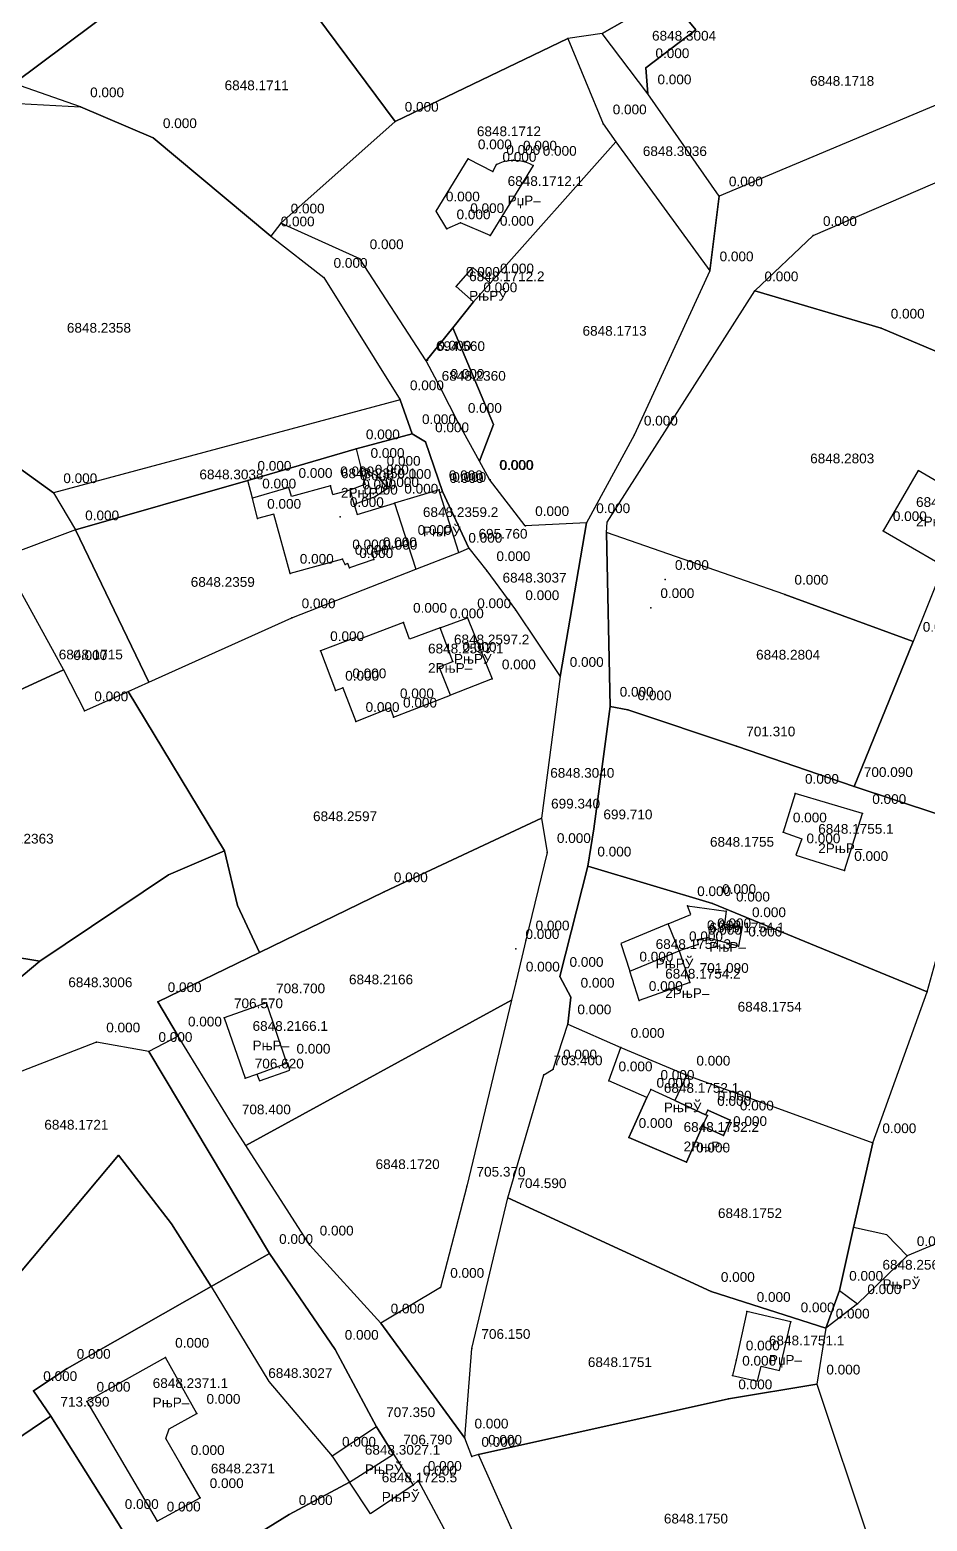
# Model space of a CAD drawing. Header units: metres. Extents: x 8504925 to 8509157, y 4588840 to 4591954.
# Drawn here: x 8505911.2 to 8506003.6, y 4590909 to 4591062.6 of the extents above; entities that cross this region are included whole.
import ezdxf

# ---------------------------------------------------------------- set-up
doc = ezdxf.new("R2010")
doc.units = ezdxf.units.M
for name, color, linetype in [('cad13', 30, 'Continuous'), ('cad140', 7, 'Continuous'), ('cad141', 7, 'Continuous'), ('cad144', 7, 'Continuous'), ('cad146', 7, 'Continuous'), ('cad22', 7, 'Continuous'), ('cad_cont_1', 30, 'Continuous'), ('cad_cont_2', 7, 'Continuous'), ('points', 1, 'Continuous'), ('texts', 7, 'Continuous')]:
    doc.layers.add(name, color=color, linetype=linetype)
doc.styles.get("Standard").update_dxf_attribs({"font": 'arial.ttf'})

msp = doc.modelspace()

# ---------------------------------------------------------------- linework, layer by layer
at = {"layer": 'cad13'}
for points in [[(8505953.03, 4591043.91), (8505956.33, 4591049.28), (8505958.86, 4591047.99), (8505959.26, 4591048.71), (8505959.61, 4591048.88), (8505959.98, 4591049), (8505960.36, 4591049.09), (8505960.75, 4591049.14), (8505961.14, 4591049.15), (8505961.53, 4591049.12), (8505961.92, 4591049.06), (8505962.3, 4591048.95), (8505962.66, 4591048.8), (8505963.01, 4591048.61), (8505958.6, 4591041.4), (8505955.54, 4591042.71), (8505954.13, 4591042.07), (8505953.03, 4591043.91)], [(8505956.89, 4591034.55), (8505955.1, 4591036.15), (8505956.81, 4591038.09), (8505958.61, 4591036.5)], [(8505944.79, 4591019.41), (8505945.27, 4591017.49), (8505946.93, 4591016.68), (8505948.03, 4591015.33), (8505946.76, 4591014.49), (8505944.58, 4591013.7), (8505944.905, 4591012.65), (8505948.75, 4591013.81)], [(8505950.12, 4591009.56), (8505946.43, 4591008.74), (8505946.54, 4591008.3), (8505946.6, 4591008.03), (8505944.11, 4591007.17), (8505943.94, 4591007.62), (8505943.65, 4591007.51), (8505943.39, 4591008.07), (8505937.98, 4591006.59), (8505936.3, 4591012.7), (8505934.62, 4591012.25), (8505934.11, 4591014.34), (8505933.62, 4591016.17)], [(8506007.48, 4591006.11), (8506010.85, 4591012.43), (8506002.67, 4591017.17), (8505999.08, 4591010.98), (8506007.48, 4591006.11)], [(8505955.35, 4591008.75), (8505953.41, 4591014.9), (8505953.34, 4591015.2), (8505948.75, 4591013.81)], [(8505948.75, 4591013.81), (8505950.12, 4591009.56)], [(8505950.12, 4591009.56), (8505950.93, 4591007.02)], [(8505953.44, 4591000.97), (8505950.28, 4590999.81), (8505949.65, 4591001.54), (8505945.05, 4590999.79), (8505944.94, 4591000.07), (8505941.11, 4590998.62), (8505942.66, 4590994.54), (8505943.4, 4590994.79), (8505944.76, 4590991.32), (8505948.3, 4590992.73), (8505948.62, 4590991.77), (8505954.5, 4590994.05)], [(8505954.5, 4590994.05), (8505953.33, 4590996.95), (8505954.75, 4590997.51), (8505953.44, 4591000.97)], [(8505953.44, 4591000.97), (8505956.26, 4591002.01), (8505958.8, 4590995.71), (8505954.5, 4590994.05)], [(8505995.1, 4590975.97), (8505996.96, 4590981.84), (8505990.03, 4590983.92), (8505988.78, 4590979.94), (8505990.7, 4590979.23), (8505990.08, 4590977.56), (8505995.1, 4590975.97)], [(8505976.94, 4590970.48), (8505979.28, 4590971.44), (8505978.92, 4590972.35), (8505982.92, 4590971.79), (8505982.72, 4590970.44), (8505984.57, 4590970.18), (8505984.19, 4590968.19), (8505980.98, 4590969.05), (8505979.93, 4590968.84), (8505980.03, 4590968.37), (8505978.08, 4590967.71)], [(8505976.94, 4590970.48), (8505972.05, 4590968.48), (8505972.97, 4590965.61)], [(8505978.08, 4590967.71), (8505976.94, 4590970.48)], [(8505978.08, 4590967.71), (8505979.18, 4590964.44), (8505973.94, 4590962.58), (8505972.97, 4590965.61)], [(8505972.97, 4590965.61), (8505978.08, 4590967.71)], [(8505933.34, 4590954.59), (8505934.564, 4590955.018), (8505934.817, 4590954.312), (8505937.943, 4590955.402), (8505937.735, 4590956.154), (8505937.64, 4590956.12), (8505935.54, 4590962.34), (8505931.2, 4590960.8), (8505933.34, 4590954.59)], [(8505974.73, 4590952.61), (8505970.82, 4590954.3), (8505972.06, 4590957.75)], [(8505978.84, 4590954.89), (8505977.63, 4590952.28)], [(8505977.63, 4590952.28), (8505975.14, 4590953.43), (8505974.73, 4590952.61)], [(8505977.63, 4590952.28), (8505980.79, 4590950.83), (8505981.03, 4590951.29), (8505983.32, 4590950.27), (8505982.62, 4590948.67), (8505980.47, 4590949.63), (8505978.81, 4590945.94), (8505972.89, 4590948.47), (8505974.73, 4590952.61)], [(8506001.55, 4590936.3), (8505999.45, 4590938.45), (8505996.03, 4590939.22)], [(8505994.58, 4590932.73), (8505996.45, 4590931.35)], [(8505988.39, 4590924.49), (8505989.58, 4590929.48), (8505985.05, 4590930.55), (8505983.93, 4590925.55), (8505983.56, 4590923.98), (8505986.13, 4590923.38), (8505986.5, 4590924.94), (8505988.39, 4590924.49)], [(8505924.27, 4590908.96), (8505928.7, 4590911.37), (8505926.74, 4590914.78), (8505925.19, 4590917.47), (8505925.53, 4590918.46), (8505928.37, 4590920.05), (8505925.14, 4590925.83), (8505917.04, 4590921.3), (8505924.27, 4590908.96)], [(8505946.88, 4590918.68), (8505942.33, 4590915.64)], [(8505950.66, 4590912.66), (8505946.27, 4590909.73), (8505944.1, 4590912.97)]]:
    msp.add_lwpolyline(points, dxfattribs=at)
at = {"layer": 'cad140'}
for points in [[(8505974.83, 4591055.97), (8505974.62, 4591058.67), (8505979.78, 4591062.58), (8505978.79, 4591063.77), (8505977.65, 4591065.13)], [(8506013.49, 4591058.58), (8505982.19, 4591045.46)], [(8505982.19, 4591045.46), (8505974.83, 4591055.97)], [(8505901.83, 4591023.36), (8505913.62, 4591014.89)], [(8505944.79, 4591019.41), (8505950.57, 4591020.97)], [(8505950.57, 4591020.97), (8505951.92, 4591020.13), (8505953.69, 4591015.01)], [(8505933.62, 4591016.17), (8505915.87, 4591011.06)], [(8505913.62, 4591014.89), (8505915.87, 4591011.06)], [(8505953.69, 4591015.01), (8505953.41, 4591014.9)], [(8505955.35, 4591008.75), (8505956.39, 4591009.17)], [(8505956.39, 4591009.17), (8505958.24, 4591006.86), (8505961.22, 4591002.84), (8505965.79, 4590995.96)], [(8505988.94, 4591004.43), (8506002.16, 4590999.58)], [(8506002.16, 4590999.58), (8505996.09, 4590984.62)], [(8505965.79, 4590995.96), (8505963.87, 4590981.37)], [(8505963.87, 4590981.37), (8505947.67, 4590973.78)], [(8505934.824, 4590967.534), (8505947.67, 4590973.78)], [(8505924.37, 4590962.46), (8505934.824, 4590967.534)], [(8506003.61, 4590963.47), (8506004.48, 4590966.58)], [(8505998, 4590947.93), (8506003.61, 4590963.47)], [(8505996.03, 4590939.22), (8505998, 4590947.93)], [(8506031.28, 4590923), (8506029.34, 4590922.43), (8506014.1, 4590935.7), (8506006.75, 4590937.9), (8506004.26, 4590937.41), (8506001.55, 4590936.3)], [(8505950.66, 4590912.66), (8505951.17, 4590913.15), (8505957.27, 4590901.77), (8505956.51, 4590901.5), (8505957.04, 4590900.52)]]:
    msp.add_lwpolyline(points, dxfattribs=at)
at = {"layer": 'cad141'}
for points in [[(8505923.416, 4590995.386), (8505938.17, 4591002), (8505950.93, 4591007.02)], [(8505881.45, 4590981.35), (8505914.64, 4590996.66)], [(8505914.64, 4590996.66), (8505916.81, 4590992.42), (8505921.287, 4590994.432)], [(8505921.287, 4590994.432), (8505923.416, 4590995.386)]]:
    msp.add_lwpolyline(points, dxfattribs=at)
at = {"layer": 'cad144'}
for points in [[(8505948.79, 4591053.15), (8505937.76, 4591068.04), (8505932.895, 4591074.539)], [(8505948.79, 4591053.15), (8505966.59, 4591061.69)], [(8505966.59, 4591061.69), (8505970.22, 4591052.88)], [(8505897.29, 4591055.67), (8505916.38, 4591054.64)], [(8505916.38, 4591054.64), (8505923.88, 4591051.46), (8505936.01, 4591041.34)], [(8505937.04, 4591042.67), (8505948.79, 4591053.15)], [(8505970.22, 4591052.88), (8505971.546, 4591051.045)], [(8505971.546, 4591051.045), (8505981.23, 4591037.74)], [(8505985.85, 4591035.68), (8505991.88, 4591041.38), (8506011.98, 4591050.07)], [(8505937.04, 4591042.67), (8505936.01, 4591041.34)], [(8505945.18, 4591038.99), (8505937.04, 4591042.67)], [(8505936.01, 4591041.34), (8505941.46, 4591037.07), (8505949.33, 4591024.46)], [(8505952.01, 4591028.5), (8505945.18, 4591038.99)], [(8505981.23, 4591037.74), (8505973.43, 4591020.82), (8505968.52, 4591011.8)], [(8505954.748, 4591031.895), (8505956.89, 4591034.55)], [(8506012.781, 4591025.984), (8505998.86, 4591031.84), (8505985.85, 4591035.68)], [(8505952.01, 4591028.5), (8505954.748, 4591031.895)], [(8505957.491, 4591018.155), (8505955.3, 4591022.13), (8505953.51, 4591025.64), (8505952.01, 4591028.5)], [(8505949.33, 4591024.46), (8505950.57, 4591020.97)], [(8505962.19, 4591011.49), (8505958.53, 4591016.27), (8505957.491, 4591018.155)], [(8505968.64, 4590976.43), (8505969.26, 4590980.26), (8505970.94, 4590992.89)], [(8505970.94, 4590992.89), (8505972.78, 4590992.52)], [(8505996.09, 4590984.62), (8505983.98, 4590988.8), (8505972.78, 4590992.52)], [(8506009.06, 4590980.35), (8505996.09, 4590984.62)], [(8505963.87, 4590981.37), (8505964.47, 4590977.82), (8505962.27, 4590968.82)], [(8505968.64, 4590976.43), (8505965.77, 4590965.06), (8505966.91, 4590962.92), (8505966.58, 4590960.17)], [(8505968.64, 4590976.43), (8505981.49, 4590972.57), (8506003.61, 4590963.47)], [(8505961.27, 4590964.58), (8505960.791, 4590962.627)], [(8505926.46, 4590958.92), (8505924.37, 4590962.46)], [(8505960.791, 4590962.627), (8505956.19, 4590943.45)], [(8505960.4, 4590942.27), (8505964.12, 4590954.92), (8505965.1, 4590955.53), (8505966.58, 4590960.17)], [(8505966.58, 4590960.17), (8505972.06, 4590957.75)], [(8505923.42, 4590957.33), (8505918.04, 4590958.31), (8505903.24, 4590952.56)], [(8505926.46, 4590958.92), (8505923.42, 4590957.33)], [(8505932.01, 4590949.87), (8505926.46, 4590958.92)], [(8505923.42, 4590957.33), (8505935.85, 4590936.52)], [(8505978.84, 4590954.89), (8505998, 4590947.93)], [(8505933.422, 4590947.655), (8505932.01, 4590949.87)], [(8505940.03, 4590937.39), (8505933.422, 4590947.655)], [(8505956.19, 4590943.45), (8505953.48, 4590933.03), (8505947.34, 4590929.36)], [(8505955.98, 4590917.51), (8505956.69, 4590926.74), (8505960.4, 4590942.27)], [(8505993.19, 4590928.84), (8505981.36, 4590932.61), (8505960.4, 4590942.27)], [(8505935.85, 4590936.52), (8505929.852, 4590933.121)], [(8505935.85, 4590936.52), (8505942.61, 4590926.65), (8505946.88, 4590918.68)], [(8505947.34, 4590929.36), (8505940.03, 4590937.39)], [(8505929.852, 4590933.121), (8505915, 4590924.69)], [(8505994.58, 4590932.73), (8505993.19, 4590928.84)], [(8505993.19, 4590928.84), (8505992.23, 4590923.07)], [(8505913.32, 4590919.76), (8505911.55, 4590922.4), (8505915, 4590924.69)], [(8505957.38, 4590915.84), (8505983.16, 4590921.55), (8505992.23, 4590923.07)], [(8505992.23, 4590923.07), (8505997.64, 4590906.94)], [(8505897.36, 4590908.96), (8505913.32, 4590919.76)], [(8505913.32, 4590919.76), (8505919.95, 4590909.22), (8505924.74, 4590901.5)], [(8505957.38, 4590915.84), (8505956.69, 4590915.62), (8505955.98, 4590917.51)], [(8505966.93, 4590894.4), (8505957.38, 4590915.84)], [(8505924.74, 4590901.5), (8505937.87, 4590909.63), (8505944.1, 4590912.97)]]:
    msp.add_lwpolyline(points, dxfattribs=at)
at = {"layer": 'cad146'}
for points in [[(8505931.24, 4591073.3), (8505909.52, 4591057.05)], [(8505976.897, 4591066.542), (8505974.74, 4591064.82), (8505970.14, 4591062.2)], [(8505970.14, 4591062.2), (8505966.59, 4591061.69)], [(8505974.83, 4591055.97), (8505970.14, 4591062.2)], [(8505916.38, 4591054.64), (8505909.52, 4591057.05)], [(8505971.546, 4591051.045), (8505958.61, 4591036.5)], [(8505982.19, 4591045.46), (8505981.23, 4591037.74)], [(8505958.61, 4591036.5), (8505956.89, 4591034.55)], [(8505970.59, 4591010.81), (8505970.63, 4591011.88), (8505985.85, 4591035.68)], [(8505954.748, 4591031.895), (8505958.94, 4591021.93), (8505957.491, 4591018.155)], [(8506012.781, 4591025.984), (8506002.16, 4590999.58)], [(8505949.33, 4591024.46), (8505913.62, 4591014.89)], [(8505933.62, 4591016.17), (8505944.79, 4591019.41)], [(8505956.39, 4591009.17), (8505953.69, 4591015.01)], [(8505968.52, 4591011.8), (8505962.19, 4591011.49)], [(8505965.79, 4590995.96), (8505968.52, 4591011.8)], [(8505915.87, 4591011.06), (8505908.29, 4591008.22), (8505914.64, 4590996.66)], [(8505923.416, 4590995.386), (8505915.87, 4591011.06)], [(8505988.94, 4591004.43), (8505970.59, 4591010.81)], [(8505970.94, 4590992.89), (8505970.59, 4591010.81)], [(8505950.93, 4591007.02), (8505955.35, 4591008.75)], [(8505931.21, 4590978.01), (8505921.287, 4590994.432)], [(8505912.21, 4590966.64), (8505925.45, 4590975.55), (8505931.21, 4590978.01)], [(8505931.21, 4590978.01), (8505932.56, 4590972.38), (8505934.824, 4590967.534)], [(8505962.27, 4590968.82), (8505961.27, 4590964.58)], [(8505890.8, 4590960.821), (8505896.87, 4590965.84), (8505905.72, 4590967.7), (8505912.21, 4590966.64)], [(8505897.17, 4590954.03), (8505912.21, 4590966.64)], [(8505960.791, 4590962.627), (8505933.422, 4590947.655)], [(8505972.06, 4590957.75), (8505978.84, 4590954.89)], [(8505929.852, 4590933.121), (8505925.77, 4590939.59), (8505920.31, 4590946.66), (8505909.32, 4590933.54), (8505903.12, 4590944.09)], [(8505996.03, 4590939.22), (8505994.58, 4590932.73)], [(8506001.55, 4590936.3), (8505996.45, 4590931.35)], [(8505929.852, 4590933.121), (8505935.8, 4590923.35), (8505942.33, 4590915.64)], [(8505996.45, 4590931.35), (8505993.19, 4590928.84)], [(8505955.98, 4590917.51), (8505947.34, 4590929.36)], [(8505948.64, 4590915.86), (8505946.88, 4590918.68)], [(8505942.33, 4590915.64), (8505944.1, 4590912.97)], [(8505944.1, 4590912.97), (8505948.64, 4590915.86)], [(8505948.64, 4590915.86), (8505950.66, 4590912.66)]]:
    msp.add_lwpolyline(points, dxfattribs=at)
at = {"layer": 'cad22'}
for points in [[(8505942.4, 4591014.73), (8505944.17, 4591015.18), (8505945.71, 4591015.77), (8505945.27, 4591017.49)], [(8505942.4, 4591014.73), (8505942.14, 4591015.6), (8505938.11, 4591014.5), (8505937.85, 4591015.43), (8505934.11, 4591014.34)], [(8505944.17, 4591015.18), (8505944.41, 4591014.25), (8505944.58, 4591013.7)], [(8505934.564, 4590955.018), (8505937.64, 4590956.12)], [(8505980.47, 4590949.63), (8505980.98, 4590950.74), (8505980.79, 4590950.83)]]:
    msp.add_lwpolyline(points, dxfattribs=at)
at = {"layer": 'cad_cont_1'}
for points in [[(8505953.03, 4591043.91), (8505956.33, 4591049.28), (8505958.86, 4591047.99), (8505959.26, 4591048.71), (8505959.61, 4591048.88), (8505959.98, 4591049), (8505960.36, 4591049.09), (8505960.75, 4591049.14), (8505961.14, 4591049.15), (8505961.53, 4591049.12), (8505961.92, 4591049.06), (8505962.3, 4591048.95), (8505962.66, 4591048.8), (8505963.01, 4591048.61), (8505958.6, 4591041.4), (8505955.54, 4591042.71), (8505954.13, 4591042.07), (8505953.03, 4591043.91)], [(8505958.61, 4591036.5), (8505956.89, 4591034.55), (8505956.89, 4591034.55), (8505955.1, 4591036.15), (8505956.81, 4591038.09), (8505958.61, 4591036.5)], [(8505933.62, 4591016.17), (8505944.79, 4591019.41), (8505944.79, 4591019.41), (8505945.27, 4591017.49), (8505946.93, 4591016.68), (8505948.03, 4591015.33), (8505946.76, 4591014.49), (8505944.58, 4591013.7), (8505944.905, 4591012.65), (8505948.75, 4591013.81), (8505948.75, 4591013.81), (8505950.12, 4591009.56), (8505950.12, 4591009.56), (8505946.43, 4591008.74), (8505946.54, 4591008.3), (8505946.6, 4591008.03), (8505944.11, 4591007.17), (8505943.94, 4591007.62), (8505943.65, 4591007.51), (8505943.39, 4591008.07), (8505937.98, 4591006.59), (8505936.3, 4591012.7), (8505934.62, 4591012.25), (8505934.11, 4591014.34), (8505933.62, 4591016.17)], [(8506007.48, 4591006.11), (8506010.85, 4591012.43), (8506002.67, 4591017.17), (8505999.08, 4591010.98), (8506007.48, 4591006.11)], [(8505948.75, 4591013.81), (8505950.12, 4591009.56), (8505950.12, 4591009.56), (8505950.93, 4591007.02), (8505950.93, 4591007.02), (8505955.35, 4591008.75), (8505955.35, 4591008.75), (8505953.41, 4591014.9), (8505953.34, 4591015.2), (8505948.75, 4591013.81)], [(8505954.5, 4590994.05), (8505953.33, 4590996.95), (8505954.75, 4590997.51), (8505953.44, 4591000.97), (8505953.44, 4591000.97), (8505950.28, 4590999.81), (8505949.65, 4591001.54), (8505945.05, 4590999.79), (8505944.94, 4591000.07), (8505941.11, 4590998.62), (8505942.66, 4590994.54), (8505943.4, 4590994.79), (8505944.76, 4590991.32), (8505948.3, 4590992.73), (8505948.62, 4590991.77), (8505954.5, 4590994.05)], [(8505954.5, 4590994.05), (8505953.33, 4590996.95), (8505954.75, 4590997.51), (8505953.44, 4591000.97), (8505953.44, 4591000.97), (8505956.26, 4591002.01), (8505958.8, 4590995.71), (8505954.5, 4590994.05)], [(8505995.1, 4590975.97), (8505996.96, 4590981.84), (8505990.03, 4590983.92), (8505988.78, 4590979.94), (8505990.7, 4590979.23), (8505990.08, 4590977.56), (8505995.1, 4590975.97)], [(8505978.08, 4590967.71), (8505976.94, 4590970.48), (8505976.94, 4590970.48), (8505979.28, 4590971.44), (8505978.92, 4590972.35), (8505982.92, 4590971.79), (8505982.72, 4590970.44), (8505984.57, 4590970.18), (8505984.19, 4590968.19), (8505980.98, 4590969.05), (8505979.93, 4590968.84), (8505980.03, 4590968.37), (8505978.08, 4590967.71)], [(8505972.97, 4590965.61), (8505978.08, 4590967.71), (8505978.08, 4590967.71), (8505976.94, 4590970.48), (8505976.94, 4590970.48), (8505972.05, 4590968.48), (8505972.97, 4590965.61)], [(8505972.97, 4590965.61), (8505978.08, 4590967.71), (8505978.08, 4590967.71), (8505979.18, 4590964.44), (8505973.94, 4590962.58), (8505972.97, 4590965.61)], [(8505933.34, 4590954.59), (8505934.564, 4590955.018), (8505934.817, 4590954.312), (8505937.943, 4590955.402), (8505937.735, 4590956.154), (8505937.64, 4590956.12), (8505935.54, 4590962.34), (8505931.2, 4590960.8), (8505933.34, 4590954.59)], [(8505972.06, 4590957.75), (8505978.84, 4590954.89), (8505978.84, 4590954.89), (8505977.63, 4590952.28), (8505977.63, 4590952.28), (8505975.14, 4590953.43), (8505974.73, 4590952.61), (8505974.73, 4590952.61), (8505970.82, 4590954.3), (8505972.06, 4590957.75)], [(8505977.63, 4590952.28), (8505975.14, 4590953.43), (8505974.73, 4590952.61), (8505974.73, 4590952.61), (8505972.89, 4590948.47), (8505978.81, 4590945.94), (8505980.47, 4590949.63), (8505982.62, 4590948.67), (8505983.32, 4590950.27), (8505981.03, 4590951.29), (8505980.79, 4590950.83), (8505977.63, 4590952.28)], [(8505996.03, 4590939.22), (8505994.58, 4590932.73), (8505994.58, 4590932.73), (8505996.45, 4590931.35), (8505996.45, 4590931.35), (8506001.55, 4590936.3), (8506001.55, 4590936.3), (8505999.45, 4590938.45), (8505996.03, 4590939.22)], [(8505988.39, 4590924.49), (8505989.58, 4590929.48), (8505985.05, 4590930.55), (8505983.93, 4590925.55), (8505983.56, 4590923.98), (8505986.13, 4590923.38), (8505986.5, 4590924.94), (8505988.39, 4590924.49)], [(8505924.27, 4590908.96), (8505928.7, 4590911.37), (8505926.74, 4590914.78), (8505925.19, 4590917.47), (8505925.53, 4590918.46), (8505928.37, 4590920.05), (8505925.14, 4590925.83), (8505917.04, 4590921.3), (8505924.27, 4590908.96)], [(8505942.33, 4590915.64), (8505944.1, 4590912.97), (8505944.1, 4590912.97), (8505948.64, 4590915.86), (8505948.64, 4590915.86), (8505946.88, 4590918.68), (8505946.88, 4590918.68), (8505942.33, 4590915.64)], [(8505944.1, 4590912.97), (8505948.64, 4590915.86), (8505948.64, 4590915.86), (8505950.66, 4590912.66), (8505950.66, 4590912.66), (8505946.27, 4590909.73), (8505944.1, 4590912.97)]]:
    msp.add_lwpolyline(points, dxfattribs=at)
at = {"layer": 'cad_cont_2'}
for points in [[(8505932.895, 4591074.539), (8505916.97, 4591095.87), (8505916.97, 4591095.87), (8505932.02, 4591108.39), (8505932.02, 4591108.39), (8505937.67, 4591103.32), (8505944.72, 4591099.62), (8505954.96, 4591101.28), (8505954.96, 4591101.28), (8505959.71, 4591084.27), (8505959.71, 4591084.27), (8505973.89, 4591072.26), (8505973.89, 4591072.26), (8505976.897, 4591066.542), (8505976.897, 4591066.542), (8505974.74, 4591064.82), (8505970.14, 4591062.2), (8505970.14, 4591062.2), (8505966.59, 4591061.69), (8505966.59, 4591061.69), (8505948.79, 4591053.15), (8505948.79, 4591053.15), (8505937.76, 4591068.04), (8505932.895, 4591074.539)], [(8505909.52, 4591057.05), (8505896.53, 4591059.99), (8505896.53, 4591059.99), (8505904.05, 4591071.53), (8505902.01, 4591085.17), (8505902.01, 4591085.17), (8505913.732, 4591093.56), (8505913.732, 4591093.56), (8505931.24, 4591073.3), (8505931.24, 4591073.3), (8505909.52, 4591057.05)], [(8505973.89, 4591072.26), (8505980.64, 4591075.32), (8505997.89, 4591087.68), (8505997.89, 4591087.68), (8506002.61, 4591079.24), (8506007.91, 4591069.02), (8506013.49, 4591058.58), (8506013.49, 4591058.58), (8505982.19, 4591045.46), (8505982.19, 4591045.46), (8505974.83, 4591055.97), (8505974.83, 4591055.97), (8505974.62, 4591058.67), (8505979.78, 4591062.58), (8505978.79, 4591063.77), (8505977.65, 4591065.13), (8505977.65, 4591065.13), (8505976.897, 4591066.542), (8505976.897, 4591066.542), (8505973.89, 4591072.26)], [(8505916.38, 4591054.64), (8505909.52, 4591057.05), (8505909.52, 4591057.05), (8505931.24, 4591073.3), (8505931.24, 4591073.3), (8505932.895, 4591074.539), (8505932.895, 4591074.539), (8505937.76, 4591068.04), (8505948.79, 4591053.15), (8505948.79, 4591053.15), (8505937.04, 4591042.67), (8505937.04, 4591042.67), (8505936.01, 4591041.34), (8505936.01, 4591041.34), (8505923.88, 4591051.46), (8505916.38, 4591054.64)], [(8505974.83, 4591055.97), (8505970.14, 4591062.2), (8505970.14, 4591062.2), (8505974.74, 4591064.82), (8505976.897, 4591066.542), (8505976.897, 4591066.542), (8505977.65, 4591065.13), (8505977.65, 4591065.13), (8505978.79, 4591063.77), (8505979.78, 4591062.58), (8505974.62, 4591058.67), (8505974.83, 4591055.97)], [(8505966.59, 4591061.69), (8505970.22, 4591052.88), (8505970.22, 4591052.88), (8505971.546, 4591051.045), (8505971.546, 4591051.045), (8505981.23, 4591037.74), (8505981.23, 4591037.74), (8505982.19, 4591045.46), (8505982.19, 4591045.46), (8505974.83, 4591055.97), (8505974.83, 4591055.97), (8505970.14, 4591062.2), (8505970.14, 4591062.2), (8505966.59, 4591061.69)], [(8505945.18, 4591038.99), (8505937.04, 4591042.67), (8505937.04, 4591042.67), (8505948.79, 4591053.15), (8505948.79, 4591053.15), (8505966.59, 4591061.69), (8505966.59, 4591061.69), (8505970.22, 4591052.88), (8505970.22, 4591052.88), (8505971.546, 4591051.045), (8505971.546, 4591051.045), (8505958.61, 4591036.5), (8505958.61, 4591036.5), (8505956.89, 4591034.55), (8505956.89, 4591034.55), (8505954.748, 4591031.895), (8505954.748, 4591031.895), (8505952.01, 4591028.5), (8505952.01, 4591028.5), (8505945.18, 4591038.99)], [(8505909.52, 4591057.05), (8505896.53, 4591059.99), (8505896.53, 4591059.99), (8505897.29, 4591055.67), (8505897.29, 4591055.67), (8505916.38, 4591054.64), (8505916.38, 4591054.64), (8505909.52, 4591057.05)], [(8506013.49, 4591058.58), (8505982.19, 4591045.46), (8505982.19, 4591045.46), (8505981.23, 4591037.74), (8505981.23, 4591037.74), (8505973.43, 4591020.82), (8505968.52, 4591011.8), (8505968.52, 4591011.8), (8505965.79, 4590995.96), (8505965.79, 4590995.96), (8505963.87, 4590981.37), (8505963.87, 4590981.37), (8505964.47, 4590977.82), (8505962.27, 4590968.82), (8505962.27, 4590968.82), (8505961.27, 4590964.58), (8505961.27, 4590964.58), (8505960.791, 4590962.627), (8505960.791, 4590962.627), (8505956.19, 4590943.45)], [(8505887.22, 4591036.81), (8505885.24, 4591039.79), (8505885.29, 4591041.75), (8505885.29, 4591041.75), (8505897.29, 4591055.67), (8505897.29, 4591055.67), (8505916.38, 4591054.64), (8505916.38, 4591054.64), (8505923.88, 4591051.46), (8505936.01, 4591041.34), (8505936.01, 4591041.34), (8505941.46, 4591037.07), (8505949.33, 4591024.46), (8505949.33, 4591024.46), (8505913.62, 4591014.89), (8505913.62, 4591014.89), (8505901.83, 4591023.36), (8505901.83, 4591023.36), (8505897.3, 4591027.15), (8505897.3, 4591027.15), (8505887.22, 4591036.81)], [(8505985.85, 4591035.68), (8505991.88, 4591041.38), (8506011.98, 4591050.07), (8506011.98, 4591050.07), (8506016.991, 4591052.244), (8506016.991, 4591052.244), (8506018.23, 4591050.01), (8506018.23, 4591050.01), (8506020.75, 4591045.39), (8506020.75, 4591045.39), (8506034.56, 4591020.78), (8506034.56, 4591020.78), (8506030.45, 4591018.89), (8506030.45, 4591018.89), (8506021.96, 4591022.13), (8506012.781, 4591025.984), (8506012.781, 4591025.984), (8505998.86, 4591031.84), (8505985.85, 4591035.68)], [(8505956.19, 4590943.45), (8505953.48, 4590933.03), (8505947.34, 4590929.36), (8505947.34, 4590929.36), (8505955.98, 4590917.51), (8505955.98, 4590917.51), (8505956.69, 4590926.74), (8505960.4, 4590942.27), (8505960.4, 4590942.27), (8505964.12, 4590954.92), (8505965.1, 4590955.53), (8505966.58, 4590960.17), (8505966.58, 4590960.17), (8505966.91, 4590962.92), (8505965.77, 4590965.06), (8505968.64, 4590976.43), (8505968.64, 4590976.43), (8505969.26, 4590980.26), (8505970.94, 4590992.89), (8505970.94, 4590992.89), (8505970.59, 4591010.81), (8505970.59, 4591010.81), (8505970.63, 4591011.88), (8505985.85, 4591035.68), (8505985.85, 4591035.68), (8505991.88, 4591041.38), (8506011.98, 4591050.07)], [(8505954.748, 4591031.895), (8505956.89, 4591034.55), (8505956.89, 4591034.55), (8505958.61, 4591036.5), (8505958.61, 4591036.5), (8505971.546, 4591051.045), (8505971.546, 4591051.045), (8505981.23, 4591037.74), (8505981.23, 4591037.74), (8505973.43, 4591020.82), (8505968.52, 4591011.8), (8505968.52, 4591011.8), (8505962.19, 4591011.49), (8505962.19, 4591011.49), (8505958.53, 4591016.27), (8505957.491, 4591018.155), (8505957.491, 4591018.155), (8505958.94, 4591021.93), (8505954.748, 4591031.895)], [(8505937.04, 4591042.67), (8505936.01, 4591041.34), (8505936.01, 4591041.34), (8505941.46, 4591037.07), (8505949.33, 4591024.46), (8505949.33, 4591024.46), (8505950.57, 4591020.97), (8505950.57, 4591020.97), (8505951.92, 4591020.13), (8505953.69, 4591015.01), (8505953.69, 4591015.01), (8505956.39, 4591009.17), (8505956.39, 4591009.17), (8505958.24, 4591006.86), (8505961.22, 4591002.84), (8505965.79, 4590995.96), (8505965.79, 4590995.96), (8505968.52, 4591011.8), (8505968.52, 4591011.8), (8505962.19, 4591011.49), (8505962.19, 4591011.49), (8505958.53, 4591016.27), (8505957.491, 4591018.155), (8505957.491, 4591018.155), (8505955.3, 4591022.13), (8505953.51, 4591025.64), (8505952.01, 4591028.5), (8505952.01, 4591028.5), (8505945.18, 4591038.99), (8505945.18, 4591038.99), (8505937.04, 4591042.67)], [(8505988.94, 4591004.43), (8505970.59, 4591010.81), (8505970.59, 4591010.81), (8505970.63, 4591011.88), (8505985.85, 4591035.68), (8505985.85, 4591035.68), (8505998.86, 4591031.84), (8506012.781, 4591025.984), (8506012.781, 4591025.984), (8506002.16, 4590999.58), (8506002.16, 4590999.58), (8505988.94, 4591004.43)], [(8505952.01, 4591028.5), (8505954.748, 4591031.895), (8505954.748, 4591031.895), (8505958.94, 4591021.93), (8505957.491, 4591018.155), (8505957.491, 4591018.155), (8505955.3, 4591022.13), (8505953.51, 4591025.64), (8505952.01, 4591028.5)], [(8506002.16, 4590999.58), (8505996.09, 4590984.62), (8505996.09, 4590984.62), (8506009.06, 4590980.35), (8506009.06, 4590980.35), (8506013.33, 4590984.16), (8506013.33, 4590984.16), (8506016.22, 4590995.42), (8506016.41, 4590997.84), (8506017.79, 4591011), (8506024.55, 4591014.93), (8506024.55, 4591014.93), (8506030.45, 4591018.89), (8506030.45, 4591018.89), (8506021.96, 4591022.13), (8506012.781, 4591025.984), (8506012.781, 4591025.984), (8506002.16, 4590999.58)], [(8505949.33, 4591024.46), (8505913.62, 4591014.89), (8505913.62, 4591014.89), (8505915.87, 4591011.06), (8505915.87, 4591011.06), (8505933.62, 4591016.17), (8505933.62, 4591016.17), (8505944.79, 4591019.41), (8505944.79, 4591019.41), (8505950.57, 4591020.97), (8505950.57, 4591020.97), (8505949.33, 4591024.46)], [(8505870.51, 4591001.81), (8505876.64, 4591005.31), (8505876.64, 4591005.31), (8505894.94, 4591018.56), (8505894.94, 4591018.56), (8505901.83, 4591023.36), (8505901.83, 4591023.36), (8505913.62, 4591014.89), (8505913.62, 4591014.89), (8505915.87, 4591011.06), (8505915.87, 4591011.06), (8505908.29, 4591008.22), (8505914.64, 4590996.66), (8505914.64, 4590996.66), (8505881.45, 4590981.35), (8505881.45, 4590981.35), (8505880.934, 4590982.409), (8505880.934, 4590982.409), (8505875.94, 4590992.95), (8505875.94, 4590992.95), (8505870.51, 4591001.81)], [(8505933.62, 4591016.17), (8505915.87, 4591011.06), (8505915.87, 4591011.06), (8505923.416, 4590995.386), (8505923.416, 4590995.386), (8505938.17, 4591002), (8505950.93, 4591007.02), (8505950.93, 4591007.02), (8505955.35, 4591008.75), (8505955.35, 4591008.75), (8505956.39, 4591009.17), (8505956.39, 4591009.17), (8505953.69, 4591015.01), (8505953.69, 4591015.01), (8505951.92, 4591020.13), (8505950.57, 4591020.97), (8505950.57, 4591020.97), (8505944.79, 4591019.41), (8505944.79, 4591019.41), (8505933.62, 4591016.17)], [(8505915.87, 4591011.06), (8505908.29, 4591008.22), (8505914.64, 4590996.66), (8505914.64, 4590996.66), (8505916.81, 4590992.42), (8505921.287, 4590994.432), (8505921.287, 4590994.432), (8505923.416, 4590995.386), (8505923.416, 4590995.386), (8505915.87, 4591011.06)], [(8505988.94, 4591004.43), (8505970.59, 4591010.81), (8505970.59, 4591010.81), (8505970.94, 4590992.89), (8505970.94, 4590992.89), (8505972.78, 4590992.52), (8505972.78, 4590992.52), (8505983.98, 4590988.8), (8505996.09, 4590984.62), (8505996.09, 4590984.62), (8506002.16, 4590999.58), (8506002.16, 4590999.58), (8505988.94, 4591004.43)], [(8505921.287, 4590994.432), (8505923.416, 4590995.386), (8505923.416, 4590995.386), (8505938.17, 4591002), (8505950.93, 4591007.02), (8505950.93, 4591007.02), (8505955.35, 4591008.75), (8505955.35, 4591008.75), (8505956.39, 4591009.17), (8505956.39, 4591009.17), (8505958.24, 4591006.86), (8505961.22, 4591002.84), (8505965.79, 4590995.96), (8505965.79, 4590995.96), (8505963.87, 4590981.37), (8505963.87, 4590981.37), (8505947.67, 4590973.78), (8505947.67, 4590973.78), (8505934.824, 4590967.534), (8505934.824, 4590967.534), (8505932.56, 4590972.38), (8505931.21, 4590978.01), (8505931.21, 4590978.01), (8505921.287, 4590994.432)], [(8505885.06, 4590973.82), (8505884.3, 4590977.08), (8505881.45, 4590981.35), (8505881.45, 4590981.35), (8505914.64, 4590996.66), (8505914.64, 4590996.66), (8505916.81, 4590992.42), (8505921.287, 4590994.432), (8505921.287, 4590994.432), (8505931.21, 4590978.01), (8505931.21, 4590978.01), (8505925.45, 4590975.55), (8505912.21, 4590966.64), (8505912.21, 4590966.64), (8505905.72, 4590967.7), (8505896.87, 4590965.84), (8505890.8, 4590960.821), (8505890.8, 4590960.821), (8505888.61, 4590963.18), (8505886.57, 4590967.16), (8505886.57, 4590967.16), (8505885.06, 4590973.82)], [(8505968.64, 4590976.43), (8505981.49, 4590972.57), (8506003.61, 4590963.47), (8506003.61, 4590963.47), (8506004.48, 4590966.58), (8506004.48, 4590966.58), (8506009.06, 4590980.35), (8506009.06, 4590980.35), (8505996.09, 4590984.62), (8505996.09, 4590984.62), (8505983.98, 4590988.8), (8505972.78, 4590992.52), (8505972.78, 4590992.52), (8505970.94, 4590992.89), (8505970.94, 4590992.89), (8505969.26, 4590980.26), (8505968.64, 4590976.43)], [(8505926.46, 4590958.92), (8505924.37, 4590962.46), (8505924.37, 4590962.46), (8505934.824, 4590967.534), (8505934.824, 4590967.534), (8505947.67, 4590973.78), (8505947.67, 4590973.78), (8505963.87, 4590981.37), (8505963.87, 4590981.37), (8505964.47, 4590977.82), (8505962.27, 4590968.82), (8505962.27, 4590968.82), (8505961.27, 4590964.58), (8505961.27, 4590964.58), (8505960.791, 4590962.627), (8505960.791, 4590962.627), (8505933.422, 4590947.655), (8505933.422, 4590947.655), (8505932.01, 4590949.87), (8505932.01, 4590949.87), (8505926.46, 4590958.92)], [(8505897.17, 4590954.03), (8505912.21, 4590966.64), (8505912.21, 4590966.64), (8505925.45, 4590975.55), (8505931.21, 4590978.01), (8505931.21, 4590978.01), (8505932.56, 4590972.38), (8505934.824, 4590967.534), (8505934.824, 4590967.534), (8505924.37, 4590962.46), (8505924.37, 4590962.46), (8505926.46, 4590958.92), (8505926.46, 4590958.92), (8505923.42, 4590957.33), (8505923.42, 4590957.33), (8505918.04, 4590958.31), (8505903.24, 4590952.56)], [(8505968.64, 4590976.43), (8505965.77, 4590965.06), (8505966.91, 4590962.92), (8505966.58, 4590960.17), (8505966.58, 4590960.17), (8505972.06, 4590957.75), (8505972.06, 4590957.75), (8505978.84, 4590954.89), (8505978.84, 4590954.89), (8505998, 4590947.93), (8505998, 4590947.93), (8506003.61, 4590963.47), (8506003.61, 4590963.47), (8505981.49, 4590972.57), (8505968.64, 4590976.43)], [(8505890.8, 4590960.821), (8505896.87, 4590965.84), (8505905.72, 4590967.7), (8505912.21, 4590966.64), (8505912.21, 4590966.64), (8505897.17, 4590954.03), (8505897.17, 4590954.03), (8505890.8, 4590960.821)], [(8505996.45, 4590931.35), (8505993.19, 4590928.84), (8505993.19, 4590928.84), (8505994.58, 4590932.73), (8505994.58, 4590932.73), (8505996.03, 4590939.22), (8505996.03, 4590939.22), (8505998, 4590947.93), (8505998, 4590947.93), (8506003.61, 4590963.47), (8506003.61, 4590963.47), (8506004.48, 4590966.58)], [(8505940.03, 4590937.39), (8505933.422, 4590947.655), (8505933.422, 4590947.655), (8505960.791, 4590962.627), (8505960.791, 4590962.627), (8505956.19, 4590943.45), (8505956.19, 4590943.45), (8505953.48, 4590933.03), (8505947.34, 4590929.36), (8505947.34, 4590929.36), (8505940.03, 4590937.39)], [(8505993.19, 4590928.84), (8505981.36, 4590932.61), (8505960.4, 4590942.27), (8505960.4, 4590942.27), (8505964.12, 4590954.92), (8505965.1, 4590955.53), (8505966.58, 4590960.17), (8505966.58, 4590960.17), (8505972.06, 4590957.75), (8505972.06, 4590957.75), (8505978.84, 4590954.89), (8505978.84, 4590954.89), (8505998, 4590947.93), (8505998, 4590947.93), (8505996.03, 4590939.22), (8505996.03, 4590939.22), (8505994.58, 4590932.73), (8505994.58, 4590932.73), (8505993.19, 4590928.84)], [(8505903.24, 4590952.56), (8505899.5, 4590950.43), (8505899.5, 4590950.43), (8505903.12, 4590944.09), (8505903.12, 4590944.09), (8505909.32, 4590933.54), (8505920.31, 4590946.66), (8505925.77, 4590939.59), (8505929.852, 4590933.121), (8505929.852, 4590933.121), (8505935.85, 4590936.52), (8505935.85, 4590936.52), (8505923.42, 4590957.33), (8505923.42, 4590957.33), (8505918.04, 4590958.31), (8505903.24, 4590952.56)], [(8505966.93, 4590894.4), (8505957.38, 4590915.84), (8505957.38, 4590915.84), (8505956.69, 4590915.62), (8505955.98, 4590917.51), (8505955.98, 4590917.51), (8505947.34, 4590929.36), (8505947.34, 4590929.36), (8505940.03, 4590937.39), (8505940.03, 4590937.39), (8505933.422, 4590947.655), (8505933.422, 4590947.655), (8505932.01, 4590949.87), (8505932.01, 4590949.87), (8505926.46, 4590958.92), (8505926.46, 4590958.92), (8505923.42, 4590957.33)], [(8505923.42, 4590957.33), (8505935.85, 4590936.52), (8505935.85, 4590936.52), (8505942.61, 4590926.65), (8505946.88, 4590918.68), (8505946.88, 4590918.68), (8505948.64, 4590915.86), (8505948.64, 4590915.86), (8505950.66, 4590912.66), (8505950.66, 4590912.66), (8505951.17, 4590913.15), (8505957.27, 4590901.77)], [(8505893.58, 4590919.26), (8505895.94, 4590927.14), (8505900.07, 4590936.1), (8505900.07, 4590936.1), (8505903.12, 4590944.09), (8505903.12, 4590944.09), (8505909.32, 4590933.54), (8505920.31, 4590946.66), (8505925.77, 4590939.59), (8505929.852, 4590933.121), (8505929.852, 4590933.121), (8505915, 4590924.69), (8505915, 4590924.69), (8505911.55, 4590922.4), (8505913.32, 4590919.76), (8505913.32, 4590919.76), (8505897.36, 4590908.96), (8505897.36, 4590908.96), (8505893.58, 4590919.26)], [(8505955.98, 4590917.51), (8505956.69, 4590926.74), (8505960.4, 4590942.27), (8505960.4, 4590942.27), (8505981.36, 4590932.61), (8505993.19, 4590928.84), (8505993.19, 4590928.84), (8505992.23, 4590923.07), (8505992.23, 4590923.07), (8505983.16, 4590921.55), (8505957.38, 4590915.84), (8505957.38, 4590915.84), (8505956.69, 4590915.62), (8505955.98, 4590917.51)], [(8505992.23, 4590923.07), (8505997.64, 4590906.94), (8505997.64, 4590906.94), (8505999.01, 4590900.99), (8506000.08, 4590896.27), (8506000.08, 4590896.27), (8506027.48, 4590904.94), (8506034.42, 4590908.52), (8506034.42, 4590908.52), (8506036.58, 4590909.62), (8506031.28, 4590923), (8506031.28, 4590923), (8506029.34, 4590922.43), (8506014.1, 4590935.7), (8506006.75, 4590937.9), (8506004.26, 4590937.41), (8506001.55, 4590936.3), (8506001.55, 4590936.3), (8505996.45, 4590931.35), (8505996.45, 4590931.35), (8505993.19, 4590928.84), (8505993.19, 4590928.84), (8505992.23, 4590923.07)], [(8505929.852, 4590933.121), (8505935.8, 4590923.35), (8505942.33, 4590915.64), (8505942.33, 4590915.64), (8505944.1, 4590912.97), (8505944.1, 4590912.97), (8505948.64, 4590915.86), (8505948.64, 4590915.86), (8505946.88, 4590918.68), (8505946.88, 4590918.68), (8505942.61, 4590926.65), (8505935.85, 4590936.52), (8505935.85, 4590936.52), (8505929.852, 4590933.121)], [(8506004.26, 4590937.41), (8506001.55, 4590936.3), (8506001.55, 4590936.3), (8505996.45, 4590931.35)], [(8505913.32, 4590919.76), (8505911.55, 4590922.4), (8505915, 4590924.69), (8505915, 4590924.69), (8505929.852, 4590933.121), (8505929.852, 4590933.121), (8505935.8, 4590923.35), (8505942.33, 4590915.64), (8505942.33, 4590915.64), (8505944.1, 4590912.97), (8505944.1, 4590912.97), (8505937.87, 4590909.63), (8505924.74, 4590901.5), (8505924.74, 4590901.5), (8505919.95, 4590909.22), (8505913.32, 4590919.76)], [(8505957.38, 4590915.84), (8505983.16, 4590921.55), (8505992.23, 4590923.07), (8505992.23, 4590923.07), (8505997.64, 4590906.94), (8505997.64, 4590906.94), (8505994.38, 4590905.7), (8505976.99, 4590898.64), (8505976.99, 4590898.64), (8505966.93, 4590894.4), (8505966.93, 4590894.4), (8505957.38, 4590915.84)], [(8505897.36, 4590908.96), (8505913.32, 4590919.76), (8505913.32, 4590919.76), (8505919.95, 4590909.22), (8505924.74, 4590901.5), (8505924.74, 4590901.5), (8505926.59, 4590896.9), (8505926.59, 4590896.9), (8505915.53, 4590890.1), (8505906.73, 4590884.53), (8505906.73, 4590884.53), (8505897.36, 4590908.96)], [(8505924.74, 4590901.5), (8505937.87, 4590909.63), (8505944.1, 4590912.97), (8505944.1, 4590912.97), (8505948.64, 4590915.86), (8505948.64, 4590915.86), (8505950.66, 4590912.66), (8505950.66, 4590912.66), (8505951.17, 4590913.15), (8505957.27, 4590901.77)]]:
    msp.add_lwpolyline(points, dxfattribs=at)
at = {"layer": 'points'}
for p in [(8505966.59, 4591061.69), (8505974.62, 4591058.67), (8505974.83, 4591055.97), (8505916.38, 4591054.64), (8505948.79, 4591053.15), (8505970.22, 4591052.88), (8505923.88, 4591051.46), (8505956.33, 4591049.28), (8505959.26, 4591048.71), (8505960.98, 4591049.15), (8505963.01, 4591048.61), (8505958.86, 4591047.99), (8505982.19, 4591045.46), (8505953.03, 4591043.91), (8505937.04, 4591042.67), (8505954.13, 4591042.07), (8505955.54, 4591042.71), (8505936.01, 4591041.34), (8505958.6, 4591041.4), (8505991.88, 4591041.38), (8505945.18, 4591038.99), (8505981.23, 4591037.74), (8505941.46, 4591037.07), (8505955.1, 4591036.15), (8505958.61, 4591036.5), (8505956.89, 4591034.55), (8505985.85, 4591035.68), (8505998.86, 4591031.84), (8505952.01, 4591028.5), (8505952.14, 4591028.55), (8505953.51, 4591025.64), (8505949.33, 4591024.46), (8505955.3, 4591022.13), (8505950.57, 4591020.97), (8505973.43, 4591020.82), (8505944.79, 4591019.41), (8505951.92, 4591020.13), (8505945.27, 4591017.49), (8505933.62, 4591016.17), (8505946.93, 4591016.68), (8505958.53, 4591016.27), (8505958.59, 4591016.24), (8505913.62, 4591014.89), (8505934.11, 4591014.34), (8505937.85, 4591015.43), (8505942.14, 4591015.6), (8505944.17, 4591015.18), (8505945.71, 4591015.77), (8505946.76, 4591014.49), (8505948.03, 4591015.33), (8505953.34, 4591015.2), (8505953.41, 4591014.9), (8505953.69, 4591015.01), (8505944.41, 4591014.25), (8505944.58, 4591013.7), (8505948.75, 4591013.81), (8505934.62, 4591012.25), (8505943.14, 4591012.43), (8505962.23, 4591011.5), (8505968.52, 4591011.8), (8505915.87, 4591011.06), (8505999.08, 4591010.98), (8505946.54, 4591008.3), (8505950.12, 4591009.56), (8505955.35, 4591008.75), (8505956.39, 4591009.17), (8505943.39, 4591008.07), (8505943.65, 4591007.51), (8505944.11, 4591007.17), (8505946.6, 4591008.03), (8505958.24, 4591006.86), (8505937.98, 4591006.59), (8505976.63, 4591005.95), (8505988.94, 4591004.43), (8505961.22, 4591002.84), (8505975.13, 4591003.05), (8505938.17, 4591002), (8505949.65, 4591001.54), (8505953.44, 4591000.97), (8505956.26, 4591002.01), (8506002.16, 4590999.58), (8505941.11, 4590998.62), (8505954.75, 4590997.51), (8505914.64, 4590996.66), (8505965.79, 4590995.96), (8505942.66, 4590994.54), (8505943.4, 4590994.79), (8505958.8, 4590995.71), (8505970.94, 4590992.89), (8505916.81, 4590992.42), (8505944.76, 4590991.32), (8505948.3, 4590992.73), (8505948.62, 4590991.77), (8505972.78, 4590992.52), (8505983.98, 4590988.8), (8505990.03, 4590983.92), (8505996.09, 4590984.62), (8505963.87, 4590981.37), (8505996.96, 4590981.84), (8505969.26, 4590980.26), (8505988.78, 4590979.94), (8505964.47, 4590977.82), (8505990.18, 4590977.79), (8505968.64, 4590976.43), (8505995.1, 4590975.97), (8505947.67, 4590973.78), (8505978.92, 4590972.35), (8505981.49, 4590972.57), (8505982.92, 4590971.79), (8505984.57, 4590970.18), (8505962.27, 4590968.82), (8505979.93, 4590968.84), (8505980.03, 4590968.37), (8505980.98, 4590969.05), (8505961.23, 4590967.93), (8505978.08, 4590967.71), (8505984.19, 4590968.19), (8505972.97, 4590965.61), (8505961.27, 4590964.58), (8505965.77, 4590965.06), (8505979.18, 4590964.44), (8505924.37, 4590962.46), (8505935.54, 4590962.34), (8505966.91, 4590962.92), (8505973.94, 4590962.58), (8506003.61, 4590963.47), (8505931.2, 4590960.8), (8505966.58, 4590960.17), (8505918.04, 4590958.31), (8505926.46, 4590958.92), (8505972.06, 4590957.75), (8505923.42, 4590957.33), (8505937.64, 4590956.12), (8505933.34, 4590954.59), (8505964.12, 4590954.92), (8505965.1, 4590955.53), (8505978.84, 4590954.89), (8505970.82, 4590954.3), (8505975.14, 4590953.43), (8505974.73, 4590952.61), (8505932.01, 4590949.87), (8505980.98, 4590950.74), (8505981.03, 4590951.29), (8505983.32, 4590950.27), (8505972.89, 4590948.47), (8505982.62, 4590948.67), (8505998, 4590947.93), (8505978.81, 4590945.94), (8505956.19, 4590943.45), (8505960.4, 4590942.27), (8505935.85, 4590936.52), (8505940.03, 4590937.39), (8506001.55, 4590936.3), (8505953.48, 4590933.03), (8505981.36, 4590932.61), (8505994.58, 4590932.73), (8505996.45, 4590931.35), (8505985.05, 4590930.55), (8505947.34, 4590929.36), (8505989.58, 4590929.48), (8505993.19, 4590928.84), (8505956.69, 4590926.74), (8505925.14, 4590925.83), (8505942.61, 4590926.65), (8505983.93, 4590925.55), (8505915, 4590924.69), (8505983.56, 4590923.98), (8505911.55, 4590922.4), (8505992.23, 4590923.07), (8505917.04, 4590921.3), (8505983.16, 4590921.55), (8505913.32, 4590919.76), (8505928.37, 4590920.05), (8505946.88, 4590918.68), (8505955.98, 4590917.51), (8505926.74, 4590914.78), (8505942.33, 4590915.64), (8505948.64, 4590915.86), (8505956.69, 4590915.62), (8505957.38, 4590915.84), (8505951.17, 4590913.15), (8505950.66, 4590912.66), (8505928.7, 4590911.37), (8505919.95, 4590909.22), (8505924.27, 4590908.96), (8505937.87, 4590909.63)]:
    msp.add_point(p, dxfattribs=at)

# ---------------------------------------------------------------- texts
at = {"layer": 'cad_cont_1'}
for s, p in [('6848.1712.1', (8505960.395, 4591046.499)), ('6848.1712.2', (8505956.423, 4591036.685)), ('6848.2359.1', (8505943.22, 4591016.396)), ('6848.2803.1', (8506002.47, 4591013.437)), ('6848.2359.2', (8505951.665, 4591012.398)), ('6848.2597.1', (8505952.193, 4590998.345)), ('6848.2597.2', (8505954.863, 4590999.284)), ('6848.1755.1', (8505992.39, 4590979.77)), ('6848.1754.1', (8505981.169, 4590969.611)), ('6848.1754.3', (8505975.644, 4590967.903)), ('6848.1754.2', (8505976.627, 4590964.85)), ('6848.2166.1', (8505934.114, 4590959.464)), ('6848.1752.1', (8505976.485, 4590953.082)), ('6848.1752.2', (8505978.521, 4590949.063)), ('6848.2564.3', (8505999.008, 4590934.869)), ('6848.1751.1', (8505987.311, 4590927.072)), ('6848.2371.1', (8505923.827, 4590922.678)), ('6848.3027.1', (8505945.682, 4590915.806)), ('6848.1725.5', (8505947.426, 4590912.957))]:
    msp.add_text(s, height=1, dxfattribs=at).set_placement(p)
at = {"layer": 'cad_cont_2'}
for s, p in [('6848.3004', (8505975.27, 4591061.47)), ('6848.1711', (8505931.236, 4591056.363)), ('6848.1718', (8505991.553, 4591056.817)), ('6848.1712', (8505957.228, 4591051.627)), ('6848.3036', (8505974.32, 4591049.58)), ('6848.2358', (8505914.986, 4591031.386)), ('6848.1713', (8505968.11, 4591031.07)), ('6848.2360', (8505953.598, 4591026.436)), ('6848.2803', (8505991.56, 4591017.93)), ('6848.3038', (8505928.64, 4591016.28)), ('6848.3037', (8505959.868, 4591005.645)), ('6848.2359', (8505927.746, 4591005.205)), ('6848.1715', (8505914.148, 4590997.731)), ('6848.2804', (8505985.99, 4590997.71)), ('6848.3040', (8505964.781, 4590985.54)), ('6848.2597', (8505940.345, 4590981.069)), ('6848.2363', (8505907.02, 4590978.76)), ('6848.1755', (8505981.239, 4590978.433)), ('6848.2166', (8505944.05, 4590964.26)), ('6848.3006', (8505915.134, 4590963.963)), ('6848.1754', (8505984.09, 4590961.45)), ('6848.1721', (8505912.662, 4590949.296)), ('6848.1720', (8505946.79, 4590945.23)), ('6848.1752', (8505982.06, 4590940.186)), ('6848.1751', (8505968.658, 4590924.836)), ('6848.3027', (8505935.734, 4590923.713)), ('6848.2371', (8505929.816, 4590913.88)), ('6848.1750', (8505976.49, 4590908.72))]:
    msp.add_text(s, height=1, dxfattribs=at).set_placement(p)
at = {"layer": 'points'}
for s, p in [('0.000', (8505975.62, 4591059.67)), ('0.000', (8505975.83, 4591056.97)), ('0.000', (8505917.38, 4591055.64)), ('0.000', (8505949.79, 4591054.15)), ('0.000', (8505971.22, 4591053.88)), ('0.000', (8505924.88, 4591052.46)), ('0.000', (8505957.33, 4591050.28)), ('0.000', (8505959.86, 4591048.99)), ('0.000', (8505960.26, 4591049.71)), ('0.000', (8505961.98, 4591050.15)), ('0.000', (8505964.01, 4591049.61)), ('0.000', (8505983.19, 4591046.46)), ('0.000', (8505954.03, 4591044.91)), ('0.000', (8505938.04, 4591043.67)), ('0.000', (8505955.13, 4591043.07)), ('0.000', (8505956.54, 4591043.71)), ('0.000', (8505937.01, 4591042.34)), ('0.000', (8505959.6, 4591042.4)), ('0.000', (8505992.88, 4591042.38)), ('0.000', (8505946.18, 4591039.99)), ('0.000', (8505942.46, 4591038.07)), ('0.000', (8505982.23, 4591038.74)), ('0.000', (8505956.1, 4591037.15)), ('0.000', (8505959.61, 4591037.5)), ('0.000', (8505986.85, 4591036.68)), ('0.000', (8505957.89, 4591035.55)), ('0.000', (8505999.86, 4591032.84)), ('694.560', (8505953.01, 4591029.5)), ('0.000', (8505953.14, 4591029.55)), ('0.000', (8505954.51, 4591026.64)), ('0.000', (8505950.33, 4591025.46)), ('0.000', (8505956.3, 4591023.13)), ('0.000', (8505951.57, 4591021.97)), ('0.000', (8505952.92, 4591021.13)), ('0.000', (8505974.43, 4591021.82)), ('0.000', (8505945.79, 4591020.41)), ('0.000', (8505946.27, 4591018.49)), ('0.000', (8505934.62, 4591017.17)), ('0.000', (8505938.85, 4591016.43)), ('0.000', (8505943.14, 4591016.6)), ('0.000', (8505946.71, 4591016.77)), ('0.000', (8505947.93, 4591017.68)), ('0.000', (8505959.53, 4591017.27)), ('0.000', (8505959.59, 4591017.24)), ('0.000', (8505914.62, 4591015.89)), ('0.000', (8505935.11, 4591015.34)), ('0.000', (8505945.17, 4591016.18)), ('0.000', (8505945.41, 4591015.25)), ('0.000', (8505947.76, 4591015.49)), ('0.000', (8505949.03, 4591016.33)), ('0.000', (8505954.34, 4591016.2)), ('0.000', (8505954.41, 4591015.9)), ('0.000', (8505954.69, 4591016.01)), ('0.000', (8505944.14, 4591013.43)), ('0.000', (8505945.58, 4591014.7)), ('0.000', (8505949.75, 4591014.81)), ('0.000', (8505916.87, 4591012.06)), ('0.000', (8505935.62, 4591013.25)), ('0.000', (8505963.23, 4591012.5)), ('0.000', (8505969.52, 4591012.8)), ('0.000', (8506000.08, 4591011.98)), ('0.000', (8505951.12, 4591010.56)), ('0.000', (8505944.39, 4591009.07)), ('0.000', (8505947.54, 4591009.3)), ('0.000', (8505947.6, 4591009.03)), ('0.000', (8505956.35, 4591009.75)), ('695.760', (8505957.39, 4591010.17)), ('0.000', (8505938.98, 4591007.59)), ('0.000', (8505944.65, 4591008.51)), ('0.000', (8505945.11, 4591008.17)), ('0.000', (8505959.24, 4591007.86)), ('0.000', (8505977.63, 4591006.95)), ('0.000', (8505989.94, 4591005.43)), ('0.000', (8505939.17, 4591003)), ('0.000', (8505950.65, 4591002.54)), ('0.000', (8505957.26, 4591003.01)), ('0.000', (8505962.22, 4591003.84)), ('0.000', (8505976.13, 4591004.05)), ('0.000', (8505954.44, 4591001.97)), ('0.000', (8505942.11, 4590999.62)), ('0.000', (8506003.16, 4591000.58)), ('0.000', (8505955.75, 4590998.51)), ('0.000', (8505915.64, 4590997.66)), ('0.000', (8505959.8, 4590996.71)), ('0.000', (8505966.79, 4590996.96)), ('0.000', (8505943.66, 4590995.54)), ('0.000', (8505944.4, 4590995.79)), ('0.000', (8505917.81, 4590993.42)), ('0.000', (8505949.3, 4590993.73)), ('0.000', (8505971.94, 4590993.89)), ('0.000', (8505973.78, 4590993.52)), ('0.000', (8505945.76, 4590992.32)), ('0.000', (8505949.62, 4590992.77)), ('701.310', (8505984.98, 4590989.8)), ('0.000', (8505991.03, 4590984.92)), ('700.090', (8505997.09, 4590985.62)), ('0.000', (8505997.96, 4590982.84)), ('699.340', (8505964.87, 4590982.37)), ('699.710', (8505970.26, 4590981.26)), ('0.000', (8505989.78, 4590980.94)), ('0.000', (8505965.47, 4590978.82)), ('0.000', (8505991.18, 4590978.79)), ('0.000', (8505969.64, 4590977.43)), ('0.000', (8505996.1, 4590976.97)), ('0.000', (8505948.67, 4590974.78)), ('0.000', (8505979.92, 4590973.35)), ('0.000', (8505982.49, 4590973.57)), ('0.000', (8505983.92, 4590972.79)), ('0.000', (8505985.57, 4590971.18)), ('0.000', (8505962.23, 4590968.93)), ('0.000', (8505963.27, 4590969.82)), ('0.000', (8505980.93, 4590969.84)), ('0.000', (8505981.03, 4590969.37)), ('0.000', (8505981.98, 4590970.05)), ('0.000', (8505985.19, 4590969.19)), ('0.000', (8505979.08, 4590968.71)), ('0.000', (8505966.77, 4590966.06)), ('0.000', (8505973.97, 4590966.61)), ('0.000', (8505962.27, 4590965.58)), ('701.090', (8505980.18, 4590965.44)), ('0.000', (8505925.37, 4590963.46)), ('708.700', (8505936.54, 4590963.34)), ('0.000', (8505967.91, 4590963.92)), ('0.000', (8505974.94, 4590963.58)), ('706.570', (8505932.2, 4590961.8)), ('0.000', (8505967.58, 4590961.17)), ('0.000', (8505927.46, 4590959.92)), ('0.000', (8505919.04, 4590959.31)), ('0.000', (8505924.42, 4590958.33)), ('0.000', (8505973.06, 4590958.75)), ('0.000', (8505938.64, 4590957.12)), ('0.000', (8505966.1, 4590956.53)), ('706.620', (8505934.34, 4590955.59)), ('703.400', (8505965.12, 4590955.92)), ('0.000', (8505971.82, 4590955.3)), ('0.000', (8505979.84, 4590955.89)), ('0.000', (8505975.73, 4590953.61)), ('0.000', (8505976.14, 4590954.43)), ('0.000', (8505982.03, 4590952.29)), ('708.400', (8505933.01, 4590950.87)), ('0.000', (8505981.98, 4590951.74)), ('0.000', (8505984.32, 4590951.27)), ('0.000', (8505973.89, 4590949.47)), ('0.000', (8505983.62, 4590949.67)), ('0.000', (8505999, 4590948.93)), ('0.000', (8505979.81, 4590946.94)), ('705.370', (8505957.19, 4590944.45)), ('704.590', (8505961.4, 4590943.27)), ('0.000', (8505941.03, 4590938.39)), ('0.000', (8505936.85, 4590937.52)), ('0.000', (8506002.55, 4590937.3)), ('0.000', (8505954.48, 4590934.03)), ('0.000', (8505982.36, 4590933.61)), ('0.000', (8505995.58, 4590933.73)), ('0.000', (8505997.45, 4590932.35)), ('0.000', (8505948.34, 4590930.36)), ('0.000', (8505986.05, 4590931.55)), ('0.000', (8505990.58, 4590930.48)), ('0.000', (8505994.19, 4590929.84)), ('0.000', (8505943.61, 4590927.65)), ('706.150', (8505957.69, 4590927.74)), ('0.000', (8505926.14, 4590926.83)), ('0.000', (8505984.93, 4590926.55)), ('0.000', (8505916, 4590925.69)), ('0.000', (8505984.56, 4590924.98)), ('0.000', (8505912.55, 4590923.4)), ('0.000', (8505993.23, 4590924.07)), ('0.000', (8505918.04, 4590922.3)), ('0.000', (8505984.16, 4590922.55)), ('713.390', (8505914.32, 4590920.76)), ('0.000', (8505929.37, 4590921.05)), ('707.350', (8505947.88, 4590919.68)), ('0.000', (8505956.98, 4590918.51)), ('0.000', (8505943.33, 4590916.64)), ('706.790', (8505949.64, 4590916.86)), ('0.000', (8505957.69, 4590916.62)), ('0.000', (8505958.38, 4590916.84)), ('0.000', (8505927.74, 4590915.78)), ('0.000', (8505951.66, 4590913.66)), ('0.000', (8505952.17, 4590914.15)), ('0.000', (8505929.7, 4590912.37)), ('0.000', (8505938.87, 4590910.63)), ('0.000', (8505920.95, 4590910.22)), ('0.000', (8505925.27, 4590909.96))]:
    msp.add_text(s, height=1, dxfattribs=at).set_placement(p)
at = {"layer": 'texts'}
for s, p in [('РџР–', (8505960.395, 4591044.499)), ('РњРЎ', (8505956.423, 4591034.685)), ('2РњР–', (8505943.22, 4591014.396)), ('РњРЎ', (8505951.665, 4591010.398)), ('2РњР–', (8506002.47, 4591011.437)), ('РњРЎ', (8505954.863, 4590997.284)), ('2РњР–', (8505952.193, 4590996.345)), ('2РњР–', (8505992.39, 4590977.77)), ('РњР–', (8505981.169, 4590967.611)), ('РњРЎ', (8505975.644, 4590965.903)), ('2РњР–', (8505976.627, 4590962.85)), ('РњР–', (8505934.114, 4590957.464)), ('РњРЎ', (8505976.485, 4590951.082)), ('2РњР–', (8505978.521, 4590947.063)), ('РњРЎ', (8505999.008, 4590932.869)), ('РџР–', (8505987.311, 4590925.072)), ('РњР–', (8505923.827, 4590920.678)), ('РњРЎ', (8505945.682, 4590913.806)), ('РњРЎ', (8505947.426, 4590910.957))]:
    msp.add_text(s, height=1, dxfattribs=at).set_placement(p)

doc.saveas('drawing.dxf')
